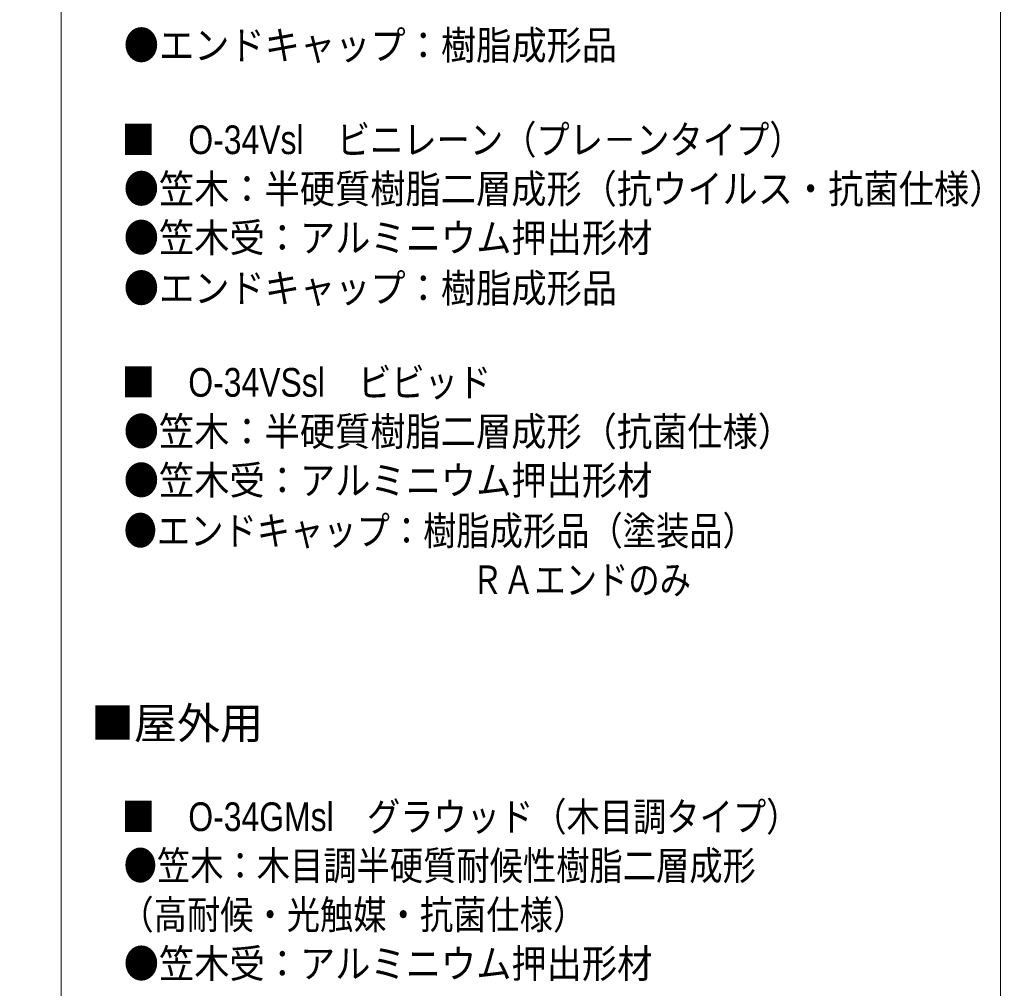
# Model space of a CAD drawing. Units: millimetres, scale not verified. Extents: x -401 to 399, y -277 to 277.
# Drawn here: x 250.6 to 398.9, y -12.1 to 134.3 of the extents above; entities that cross this region are included whole.
import ezdxf
from ezdxf.enums import TextEntityAlignment as Align

# ---------------------------------------------------------------- set-up
doc = ezdxf.new("R2010")
doc.units = ezdxf.units.MM
doc.header["$LTSCALE"] = 2
doc.layers.add('0-0_moji', color=2, linetype='Continuous')
doc.layers.add('0-1_zumenwaku', color=6, linetype='Continuous', lineweight=9)
doc.styles.add('ＭＳ Ｐゴシック', font='')
doc.styles.get('ＭＳ Ｐゴシック').set_extended_font_data('MS PGothic')

msp = doc.modelspace()

# ---------------------------------------------------------------- linework, layer by layer
at = {"layer": '0-1_zumenwaku'}
msp.add_line((256.913, 276.983), (256.913, -277.017), dxfattribs=at)
msp.add_lwpolyline([(-401.087, -277.017), (398.913, -277.017), (398.913, 276.983), (-401.087, 276.983)], close=True, dxfattribs=at)

# ---------------------------------------------------------------- texts
at = {"layer": '0-0_moji', "style": 'ＭＳ Ｐゴシック'}
for s, height, width, p in [('●エンドキャップ：樹脂成形品', 4.34, 0.9, (266.383, 126.963)), ('■\u3000O-34Vsl\u3000ビニレーン（プレ－ンタイプ）', 4.338, 0.85, (266.087, 112.678)), ('●笠木：半硬質樹脂二層成形（抗ウイルス・抗菌仕様）', 4.338, 0.9, (266.383, 105.263)), ('●笠木受：アルミニウム押出形材\u3000', 4.34, 0.9, (266.383, 97.873)), ('●エンドキャップ：樹脂成形品', 4.34, 0.9, (266.383, 90.254)), ('■\u3000O-34VSsl\u3000ビビッド', 4.338, 0.85, (266.087, 76.013)), ('●笠木：半硬質樹脂二層成形（抗菌仕様）', 4.338, 0.9, (266.383, 68.598)), ('●笠木受：アルミニウム押出形材\u3000', 4.34, 0.9, (266.383, 61.207)), ('●エンドキャップ：樹脂成形品（塗装品）', 4.338, 0.85, (266.383, 53.589)), ('\u3000\u3000\u3000\u3000\u3000\u3000\u3000\u3000\u3000\u3000\u3000ＲＡエンドのみ             \u3000', 4.338, 0.8, (266.927, 46.174)), ('■\u3000O-34GMsl\u3000グラウッド（木目調タイプ）', 4.338, 0.85, (266.087, 10.366)), ('●笠木：木目調半硬質耐候性樹脂二層成形\u3000\u3000\u3000\u3000\u3000\u3000\u3000\u3000\u3000\u3000\u3000\u3000', 4.338, 0.85, (266.383, 2.975)), ('（高耐候・光触媒・抗菌仕様）', 4.338, 0.85, (265.883, -4.44)), ('●笠木受：アルミニウム押出形材\u3000', 4.34, 0.9, (266.383, -11.83))]:
    msp.add_text(s, height=height, dxfattribs=dict(at, width=width)).set_placement(p, align=Align.BOTTOM_LEFT)
at = {"layer": '0-0_moji', "color": 4, "style": 'ＭＳ Ｐゴシック'}
msp.add_text('■屋外用', height=4.772, dxfattribs=at).set_placement((261.417, 24.157), align=Align.BOTTOM_LEFT)

doc.saveas('drawing.dxf')
